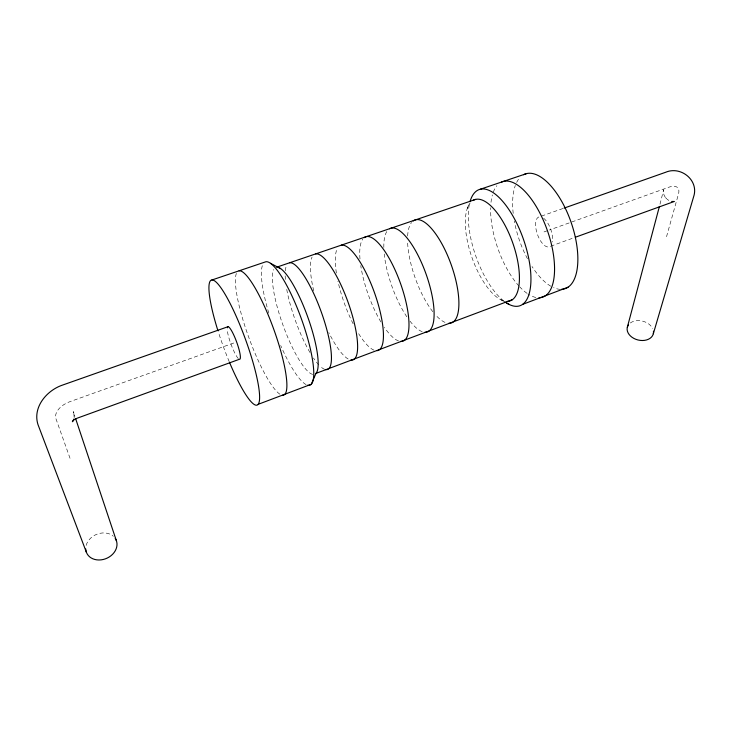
<?xml version="1.0" encoding="UTF-8"?>
<svg xmlns="http://www.w3.org/2000/svg" width="731" height="731" viewBox="0 0 731 731"><rect width="100%" height="100%" fill="white"/><g stroke="black" fill="none" stroke-linecap="round" stroke-linejoin="round"><path stroke-width="0.55" stroke-dasharray="3.65 2.74" d="M74.169 417.657L73.794 413.161L74.873 416.396M659.992 204.223L663.647 189.768C662.551 193.678 664.899 198.147 668.783 200.449M666.535 236.698L678.514 193.889A15.543 7.977 -42.2 0 0 669.258 187.081L549.365 230.009M467.273 208.445L469.476 202.743M550.69 246.21L574.255 237.648M233.746 343.013L69.948 401.657A18.613 11.257 -20.7 0 0 55.976 418.817L70.45 459.461M544.01 231.928L548.287 230.393M562.989 208.499L539.451 216.805A15.817 7.118 70.8 0 0 537.577 234.797A15.817 7.118 70.8 0 0 550.269 246.274M500.863 299.728L503.577 301.282M666.791 198.933L665.649 197.726M398.541 340.938A55.392 17.069 70.3 0 1 384.378 327.387M380.906 321.96A55.392 17.069 70.3 0 1 360.758 265.609M359.981 258.966A55.392 17.069 70.3 0 1 362.75 239.156M422.18 331.682A54.989 18.147 70.4 0 1 410.027 321.192M406.847 316.806A54.989 18.147 70.4 0 1 384.241 254.013M383.83 247.453A54.989 18.147 70.4 0 1 386.809 231.535M374.007 350.14A55.803 15.954 70.3 0 1 358.016 332.632M353.128 323.778A55.803 15.954 70.3 0 1 337.941 281.216M336.397 273.065A55.803 15.954 70.3 0 1 337.347 248.412M348.139 358.985A56.214 14.812 70.2 0 1 328.84 332.642M313.736 290.847A56.214 14.812 70.2 0 1 312.073 257.047M324.71 369.319A56.634 13.624 70.1 0 1 319.566 365.655M318.817 364.888A56.634 13.624 70.1 0 1 313.462 358.016M309.999 352.516A56.634 13.624 70.1 0 1 286.497 287.996M285.382 279.416A56.634 13.624 70.1 0 1 285.181 275.879M285.318 270.79A56.634 13.624 70.1 0 1 286.424 265.801M312.694 374.363A56.854 13.021 70.1 0 1 283.701 327.068A56.854 13.021 70.1 0 1 273.778 269.511M306.115 384.597A65.552 14.565 70.1 0 1 280.686 345.48M268.816 313.151A65.552 14.565 70.1 0 1 262.804 264.458M279.9 394.192A66.046 13.121 70 0 1 248.412 336.379A66.046 13.121 70 0 1 236.405 273.403M229.26 361.744A66.558 11.641 69.9 0 1 218.267 331.737M560.257 289.339A60.7 27.358 70.9 0 1 553.541 287.621M550.827 286.223A60.7 27.358 70.9 0 1 532.022 266.513M527.453 258.728A60.7 27.358 70.9 0 1 514.313 220.981M513.208 213.397A60.7 27.358 70.9 0 1 515.346 185.418M516.634 182.43A60.7 27.358 70.9 0 1 520.189 177.304M535.841 297.462A61.13 26.325 70.8 0 1 527.892 293.935M526.996 293.314A61.13 26.325 70.8 0 1 519.732 286.872M519.001 286.077A61.13 26.325 70.8 0 1 490.638 207.741M491.004 202.332A61.13 26.325 70.8 0 1 492.392 194.912M493.288 192.152A61.13 26.325 70.8 0 1 496.906 185.683M445.024 322.38A54.597 19.189 70.5 0 1 436.709 316.185M432.807 311.689A54.597 19.189 70.5 0 1 407.569 241.367M407.633 236.031A54.597 19.189 70.5 0 1 411.59 222.498M503.029 300.651A53.628 21.665 70.7 0 1 471.394 255.896A53.628 21.665 70.7 0 1 470.115 203.017M503.814 301.008A61.559 25.256 70.7 0 1 469.759 202.633M238.288 358.528A17.334 3.025 69.9 0 1 231.133 344.566A17.334 3.025 69.9 0 1 227.186 328.694M543.654 218.267A15.817 7.118 70.8 0 1 552.362 241.998M86.148 545.436A16.073 13.012 -23.3 0 1 97.716 533.932A16.073 13.012 -23.3 0 1 113.314 536.234M630.286 323.011A13.396 9.695 14 0 1 652.71 328.612M73.712 412.439L73.219 411.626L73.895 413.307L73.712 412.439"/><path stroke-width="1.1" d="M627.335 327.25L659.408 206.416M653.322 333.756L693.618 196.749C699.202 180.447 680.917 165.681 665.685 172.26L564.058 208.125M277.46 267.226A56.854 13.021 70.1 0 1 307.513 316.359A56.854 13.021 70.1 0 1 315.956 373.395L311.324 384.241L258.189 404.325M74.014 418.991L72.36 421.741L73.831 419.95L77.029 418.251L239.375 359.286A17.334 3.025 69.9 0 0 236.424 341.404A17.334 3.025 69.9 0 0 227.414 327.15M522.61 304.379L568.106 287.182M315.956 373.395L512.513 299.619M575.324 237.255L674.256 201.482L671.752 201.473M228.081 326.675L62.839 384.981C46.93 390.171 32.42 407.13 37.966 424.537L86.422 552.334M276.556 267.226L475.643 199.389M211.917 279.991L265.856 261.762A65.552 14.565 70.1 0 1 303.392 324.564A65.552 14.565 70.1 0 1 307.641 385.2M480.285 189.247L526.439 173.64M270.452 263.315L280.658 268.633M504.491 301.793L509.023 304.379M75.595 418.552L116.266 540.383M364.093 237.703A55.392 17.069 70.3 0 1 400.743 284.103A55.392 17.069 70.3 0 1 400.542 341.395M389.614 228.739A54.989 18.147 70.4 0 1 426.84 276.291A54.989 18.147 70.4 0 1 424.83 332.285M341.304 245.159A55.803 15.954 70.3 0 1 375.57 295.872A55.803 15.954 70.3 0 1 377.004 350.67M315.691 253.885A56.214 14.812 70.2 0 1 349.738 307.075A56.214 14.812 70.2 0 1 350.898 360.027M289.695 262.749A56.634 13.624 70.1 0 1 322.919 316.715A56.634 13.624 70.1 0 1 325.523 369.548M239.092 270.808A66.046 13.121 70 0 1 274.92 332.541A66.046 13.121 70 0 1 282.586 395.224M217.939 330.714A66.558 11.641 69.9 0 1 221.721 288.946A66.558 11.641 69.9 0 1 259.258 391.377A66.558 11.641 69.9 0 1 229.698 362.804M470.015 201.683A61.559 25.256 70.7 0 1 523.021 238.096A61.559 25.256 70.7 0 1 506.446 302.899M501.658 182.019A61.13 26.325 70.8 0 1 548.524 233.947A61.13 26.325 70.8 0 1 538.985 297.782M523.57 174.746A60.7 27.358 70.9 0 1 571.797 224.38A60.7 27.358 70.9 0 1 561.317 289.348M473.003 200.44A53.628 21.665 70.7 0 1 513.299 244.529A53.628 21.665 70.7 0 1 507.15 301.391M413.143 220.981A54.597 19.189 70.5 0 1 451.612 265.883A54.597 19.189 70.5 0 1 448.77 323.294M115.206 538.381A16.073 13.012 -23.3 0 1 105.383 558.85A16.073 13.012 -23.3 0 1 85.746 548.963M653.468 331.198A13.396 9.695 14 0 1 637.953 339.97A13.396 9.695 14 0 1 628.404 324.939"/></g></svg>
